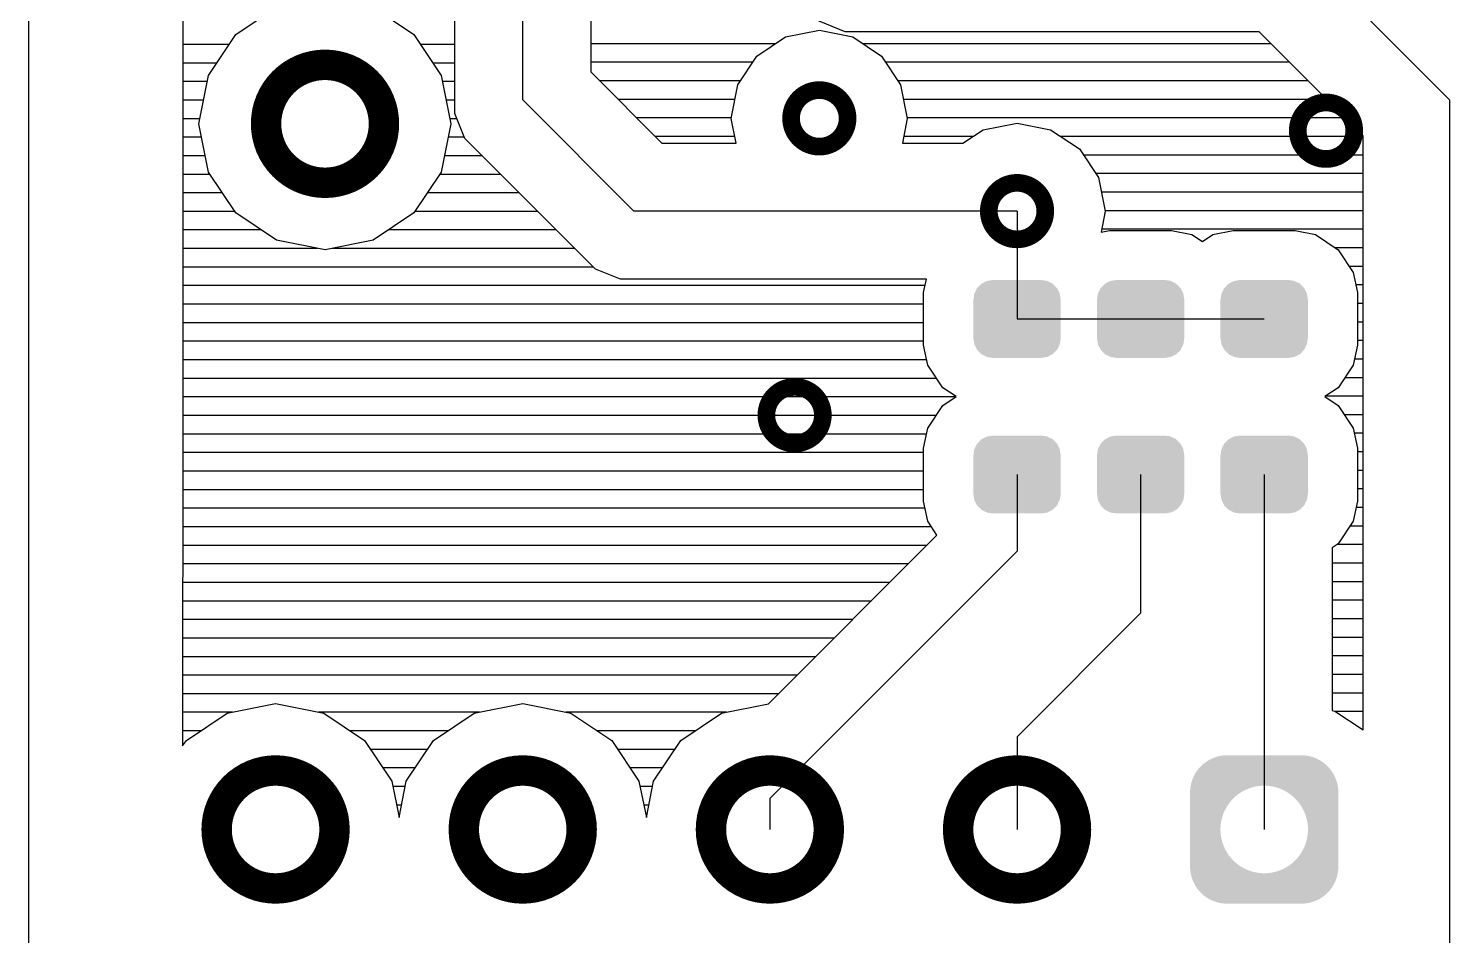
# Model space of a CAD drawing. Extents: x 295 to 953, y 10 to 290.
# Drawn here: x 580.48 to 609.69, y 95.38 to 114.01 of the extents above; entities that cross this region are included whole.
import ezdxf

# ---------------------------------------------------------------- set-up
doc = ezdxf.new("R2010")
doc.units = 0
doc.header["$LTSCALE"] = 5
doc.header["$MEASUREMENT"] = 0
doc.layers.get('0').update_dxf_attribs({"linetype": 'CONTINUOUS', "lineweight": 25})
doc.layers.add('130409_DV-DPH-A6_TOP', color=5, linetype='CONTINUOUS')

msp = doc.modelspace()

# ---------------------------------------------------------------- linework, layer by layer
for points, const_width in [([(585.362, 112.052, 1), (587.785, 112.052, 1)], 0.625), ([(596.153, 112.164, 1), (597.314, 112.164, 1)], 0.363), ([(606.567, 111.91, 1), (607.728, 111.91, 1)], 0.363), ([(600.217, 110.259, 1), (601.378, 110.259, 1)], 0.363), ([(595.645, 106.068, 1), (596.806, 106.068, 1)], 0.363), ([(584.346, 97.559, 1), (586.769, 97.559, 1)], 0.625), ([(589.426, 97.559, 1), (591.849, 97.559, 1)], 0.625), ([(594.506, 97.559, 1), (596.929, 97.559, 1)], 0.625), ([(599.586, 97.559, 1), (602.009, 97.559, 1)], 0.625)]:
    msp.add_lwpolyline(points, format="xyb", close=True, dxfattribs=dict(const_width=const_width))
for points in [[(599.923, 108.571), (599.972, 108.672), (601.674, 108.571), (601.621, 108.672)], [(599.972, 108.672), (599.982, 108.683), (601.621, 108.672), (601.615, 108.683)], [(599.982, 108.683), (600.06, 108.764), (601.615, 108.683), (601.533, 108.764)], [(600.06, 108.764), (600.075, 108.772), (601.533, 108.764), (601.525, 108.772)], [(600.075, 108.772), (600.172, 108.823), (601.525, 108.772), (601.419, 108.823)], [(600.172, 108.823), (600.196, 108.827), (601.419, 108.823), (601.41, 108.827)], [(600.196, 108.827), (600.297, 108.844), (601.41, 108.827), (601.298, 108.844)], [(602.463, 108.571), (602.512, 108.672), (604.214, 108.571), (604.161, 108.672)], [(602.512, 108.672), (602.522, 108.683), (604.161, 108.672), (604.155, 108.683)], [(602.522, 108.683), (602.6, 108.764), (604.155, 108.683), (604.073, 108.764)], [(602.6, 108.764), (602.615, 108.772), (604.073, 108.764), (604.065, 108.772)], [(602.615, 108.772), (602.712, 108.823), (604.065, 108.772), (603.959, 108.823)], [(602.712, 108.823), (602.736, 108.827), (603.959, 108.823), (603.95, 108.827)], [(602.736, 108.827), (602.837, 108.844), (603.95, 108.827), (603.838, 108.844)], [(605.003, 108.571), (605.052, 108.672), (606.754, 108.571), (606.701, 108.672)], [(605.052, 108.672), (605.062, 108.683), (606.701, 108.672), (606.695, 108.683)], [(605.062, 108.683), (605.14, 108.764), (606.695, 108.683), (606.613, 108.764)], [(605.14, 108.764), (605.155, 108.772), (606.613, 108.764), (606.605, 108.772)], [(605.155, 108.772), (605.252, 108.823), (606.605, 108.772), (606.499, 108.823)], [(605.252, 108.823), (605.276, 108.827), (606.499, 108.823), (606.49, 108.827)], [(605.276, 108.827), (605.377, 108.844), (606.49, 108.827), (606.378, 108.844)], [(599.898, 107.643), (599.898, 108.445), (601.697, 107.643), (601.697, 108.445)], [(599.901, 108.445), (599.917, 108.558), (601.694, 108.445), (601.676, 108.558)], [(599.917, 108.558), (599.923, 108.571), (601.676, 108.558), (601.674, 108.571)], [(602.438, 107.643), (602.438, 108.445), (604.237, 107.643), (604.237, 108.445)], [(602.441, 108.445), (602.457, 108.558), (604.234, 108.445), (604.216, 108.558)], [(602.457, 108.558), (602.463, 108.571), (604.216, 108.558), (604.214, 108.571)], [(604.978, 107.643), (604.978, 108.445), (606.777, 107.643), (606.777, 108.445)], [(604.981, 108.445), (604.997, 108.558), (606.774, 108.445), (606.756, 108.558)], [(604.997, 108.558), (605.003, 108.571), (606.756, 108.558), (606.754, 108.571)], [(599.919, 107.53), (599.901, 107.643), (601.678, 107.53), (601.694, 107.643)], [(599.921, 107.518), (599.919, 107.53), (601.672, 107.518), (601.678, 107.53)], [(599.974, 107.416), (599.921, 107.518), (601.623, 107.416), (601.672, 107.518)], [(602.459, 107.53), (602.441, 107.643), (604.218, 107.53), (604.234, 107.643)], [(602.461, 107.518), (602.459, 107.53), (604.212, 107.518), (604.218, 107.53)], [(602.514, 107.416), (602.461, 107.518), (604.163, 107.416), (604.212, 107.518)], [(604.999, 107.53), (604.981, 107.643), (606.758, 107.53), (606.774, 107.643)], [(605.001, 107.518), (604.999, 107.53), (606.752, 107.518), (606.758, 107.53)], [(605.054, 107.416), (605.001, 107.518), (606.703, 107.416), (606.752, 107.518)], [(599.98, 107.405), (599.974, 107.416), (601.613, 107.405), (601.623, 107.416)], [(600.063, 107.324), (599.98, 107.405), (601.535, 107.324), (601.613, 107.405)], [(600.071, 107.316), (600.063, 107.324), (601.52, 107.316), (601.535, 107.324)], [(600.176, 107.265), (600.071, 107.316), (601.423, 107.265), (601.52, 107.316)], [(600.185, 107.261), (600.176, 107.265), (601.399, 107.261), (601.423, 107.265)], [(600.297, 107.244), (600.185, 107.261), (601.298, 107.244), (601.399, 107.261)], [(602.52, 107.405), (602.514, 107.416), (604.153, 107.405), (604.163, 107.416)], [(602.603, 107.324), (602.52, 107.405), (604.075, 107.324), (604.153, 107.405)], [(602.611, 107.316), (602.603, 107.324), (604.06, 107.316), (604.075, 107.324)], [(602.716, 107.265), (602.611, 107.316), (603.963, 107.265), (604.06, 107.316)], [(602.725, 107.261), (602.716, 107.265), (603.939, 107.261), (603.963, 107.265)], [(602.837, 107.244), (602.725, 107.261), (603.838, 107.244), (603.939, 107.261)], [(605.06, 107.405), (605.054, 107.416), (606.693, 107.405), (606.703, 107.416)], [(605.143, 107.324), (605.06, 107.405), (606.615, 107.324), (606.693, 107.405)], [(605.151, 107.316), (605.143, 107.324), (606.6, 107.316), (606.615, 107.324)], [(605.256, 107.265), (605.151, 107.316), (606.503, 107.265), (606.6, 107.316)], [(605.265, 107.261), (605.256, 107.265), (606.479, 107.261), (606.503, 107.265)], [(605.377, 107.244), (605.265, 107.261), (606.378, 107.244), (606.479, 107.261)], [(599.923, 105.375), (599.972, 105.477), (601.674, 105.375), (601.621, 105.477)], [(599.972, 105.477), (599.982, 105.488), (601.621, 105.477), (601.615, 105.488)], [(599.982, 105.488), (600.06, 105.569), (601.615, 105.488), (601.533, 105.569)], [(600.06, 105.569), (600.075, 105.577), (601.533, 105.569), (601.525, 105.577)], [(600.075, 105.577), (600.172, 105.628), (601.525, 105.577), (601.419, 105.628)], [(600.172, 105.628), (600.196, 105.632), (601.419, 105.628), (601.41, 105.632)], [(600.196, 105.632), (600.297, 105.649), (601.41, 105.632), (601.298, 105.649)], [(602.463, 105.375), (602.512, 105.477), (604.214, 105.375), (604.161, 105.477)], [(602.512, 105.477), (602.522, 105.488), (604.161, 105.477), (604.155, 105.488)], [(602.522, 105.488), (602.6, 105.569), (604.155, 105.488), (604.073, 105.569)], [(602.6, 105.569), (602.615, 105.577), (604.073, 105.569), (604.065, 105.577)], [(602.615, 105.577), (602.712, 105.628), (604.065, 105.577), (603.959, 105.628)], [(602.712, 105.628), (602.736, 105.632), (603.959, 105.628), (603.95, 105.632)], [(602.736, 105.632), (602.837, 105.649), (603.95, 105.632), (603.838, 105.649)], [(605.003, 105.375), (605.052, 105.477), (606.754, 105.375), (606.701, 105.477)], [(605.052, 105.477), (605.062, 105.488), (606.701, 105.477), (606.695, 105.488)], [(605.062, 105.488), (605.14, 105.569), (606.695, 105.488), (606.613, 105.569)], [(605.14, 105.569), (605.155, 105.577), (606.613, 105.569), (606.605, 105.577)], [(605.155, 105.577), (605.252, 105.628), (606.605, 105.577), (606.499, 105.628)], [(605.252, 105.628), (605.276, 105.632), (606.499, 105.628), (606.49, 105.632)], [(605.276, 105.632), (605.377, 105.649), (606.49, 105.632), (606.378, 105.649)], [(599.898, 104.447), (599.898, 105.25), (601.697, 104.447), (601.697, 105.25)], [(599.901, 105.25), (599.917, 105.363), (601.694, 105.25), (601.676, 105.363)], [(599.917, 105.363), (599.923, 105.375), (601.676, 105.363), (601.674, 105.375)], [(602.438, 104.447), (602.438, 105.25), (604.237, 104.447), (604.237, 105.25)], [(602.441, 105.25), (602.457, 105.363), (604.234, 105.25), (604.216, 105.363)], [(602.457, 105.363), (602.463, 105.375), (604.216, 105.363), (604.214, 105.375)], [(604.978, 104.447), (604.978, 105.25), (606.777, 104.447), (606.777, 105.25)], [(604.981, 105.25), (604.997, 105.363), (606.774, 105.25), (606.756, 105.363)], [(604.997, 105.363), (605.003, 105.375), (606.756, 105.363), (606.754, 105.375)], [(599.919, 104.335), (599.901, 104.447), (601.678, 104.335), (601.694, 104.447)], [(599.921, 104.322), (599.919, 104.335), (601.672, 104.322), (601.678, 104.335)], [(599.974, 104.22), (599.921, 104.322), (601.623, 104.22), (601.672, 104.322)], [(602.459, 104.335), (602.441, 104.447), (604.218, 104.335), (604.234, 104.447)], [(602.461, 104.322), (602.459, 104.335), (604.212, 104.322), (604.218, 104.335)], [(602.514, 104.22), (602.461, 104.322), (604.163, 104.22), (604.212, 104.322)], [(604.999, 104.335), (604.981, 104.447), (606.758, 104.335), (606.774, 104.447)], [(605.001, 104.322), (604.999, 104.335), (606.752, 104.322), (606.758, 104.335)], [(605.054, 104.22), (605.001, 104.322), (606.703, 104.22), (606.752, 104.322)], [(599.98, 104.21), (599.974, 104.22), (601.613, 104.21), (601.623, 104.22)], [(600.063, 104.129), (599.98, 104.21), (601.535, 104.129), (601.613, 104.21)], [(600.071, 104.121), (600.063, 104.129), (601.52, 104.121), (601.535, 104.129)], [(600.176, 104.07), (600.071, 104.121), (601.423, 104.07), (601.52, 104.121)], [(600.185, 104.066), (600.176, 104.07), (601.399, 104.066), (601.423, 104.07)], [(600.297, 104.049), (600.185, 104.066), (601.298, 104.049), (601.399, 104.066)], [(602.52, 104.21), (602.514, 104.22), (604.153, 104.21), (604.163, 104.22)], [(602.603, 104.129), (602.52, 104.21), (604.075, 104.129), (604.153, 104.21)], [(602.611, 104.121), (602.603, 104.129), (604.06, 104.121), (604.075, 104.129)], [(602.716, 104.07), (602.611, 104.121), (603.963, 104.07), (604.06, 104.121)], [(602.725, 104.066), (602.716, 104.07), (603.939, 104.066), (603.963, 104.07)], [(602.837, 104.049), (602.725, 104.066), (603.838, 104.049), (603.939, 104.066)], [(605.06, 104.21), (605.054, 104.22), (606.693, 104.21), (606.703, 104.22)], [(605.143, 104.129), (605.06, 104.21), (606.615, 104.129), (606.693, 104.21)], [(605.151, 104.121), (605.143, 104.129), (606.6, 104.121), (606.615, 104.129)], [(605.256, 104.07), (605.151, 104.121), (606.503, 104.07), (606.6, 104.121)], [(605.265, 104.066), (605.256, 104.07), (606.479, 104.066), (606.503, 104.07)], [(605.377, 104.049), (605.265, 104.066), (606.378, 104.049), (606.479, 104.066)], [(604.792, 99.011), (604.819, 99.022), (606.962, 99.011), (606.938, 99.022)], [(604.819, 99.022), (604.843, 99.033), (606.938, 99.022), (606.91, 99.033)], [(604.843, 99.033), (604.871, 99.042), (606.91, 99.033), (606.886, 99.042)], [(604.871, 99.042), (604.896, 99.051), (606.886, 99.042), (606.857, 99.051)], [(604.896, 99.051), (604.924, 99.058), (606.857, 99.051), (606.833, 99.058)], [(604.924, 99.058), (604.95, 99.065), (606.833, 99.058), (606.803, 99.065)], [(604.95, 99.065), (604.98, 99.07), (606.803, 99.065), (606.778, 99.07)], [(604.98, 99.07), (605.005, 99.075), (606.778, 99.07), (606.747, 99.075)], [(605.005, 99.075), (605.036, 99.078), (606.747, 99.075), (606.723, 99.078)], [(605.036, 99.078), (605.06, 99.081), (606.723, 99.078), (606.688, 99.081)], [(605.06, 99.081), (605.101, 99.082), (606.688, 99.081), (606.668, 99.082)], [(605.101, 99.082), (605.116, 99.083), (606.668, 99.082), (606.64, 99.083)], [(604.465, 98.718), (604.481, 98.741), (607.289, 98.718), (607.275, 98.741)], [(604.481, 98.741), (604.496, 98.765), (607.275, 98.741), (607.259, 98.765)], [(604.496, 98.765), (604.513, 98.787), (607.259, 98.765), (607.243, 98.787)], [(604.513, 98.787), (604.53, 98.809), (607.243, 98.787), (607.224, 98.809)], [(604.53, 98.809), (604.549, 98.829), (607.224, 98.809), (607.207, 98.829)], [(604.549, 98.829), (604.567, 98.85), (607.207, 98.829), (607.187, 98.85)], [(604.567, 98.85), (604.587, 98.869), (607.187, 98.85), (607.169, 98.869)], [(604.587, 98.869), (604.607, 98.889), (607.169, 98.869), (607.147, 98.889)], [(604.607, 98.889), (604.629, 98.907), (607.147, 98.889), (607.127, 98.907)], [(604.629, 98.907), (604.65, 98.924), (607.127, 98.907), (607.104, 98.924)], [(604.65, 98.924), (604.673, 98.941), (607.104, 98.924), (607.083, 98.941)], [(604.673, 98.941), (604.695, 98.957), (607.083, 98.941), (607.059, 98.957)], [(604.695, 98.957), (604.719, 98.971), (607.059, 98.957), (607.037, 98.971)], [(604.719, 98.971), (604.743, 98.986), (607.037, 98.971), (607.011, 98.986)], [(604.743, 98.986), (604.768, 98.999), (607.011, 98.986), (606.988, 98.999)], [(604.768, 98.999), (604.792, 99.011), (606.988, 98.999), (606.962, 99.011)], [(604.362, 98.431), (604.364, 98.444), (605.66, 98.431), (605.719, 98.444)], [(604.364, 98.444), (604.365, 98.453), (605.719, 98.444), (605.779, 98.453)], [(604.365, 98.453), (604.366, 98.457), (605.779, 98.453), (605.839, 98.457)], [(604.366, 98.46), (604.372, 98.487), (607.388, 98.46), (607.383, 98.487)], [(604.366, 98.458), (604.366, 98.46), (607.389, 98.458), (607.388, 98.46)], [(604.366, 98.457), (604.366, 98.458), (605.839, 98.457), (605.9, 98.458)], [(604.372, 98.487), (604.378, 98.514), (607.383, 98.487), (607.376, 98.514)], [(604.378, 98.514), (604.386, 98.54), (607.376, 98.514), (607.369, 98.54)], [(604.386, 98.54), (604.394, 98.567), (607.369, 98.54), (607.36, 98.567)], [(604.394, 98.567), (604.404, 98.593), (607.36, 98.567), (607.351, 98.593)], [(604.404, 98.593), (604.414, 98.619), (607.351, 98.593), (607.34, 98.619)], [(604.414, 98.619), (604.426, 98.644), (607.34, 98.619), (607.33, 98.644)], [(604.426, 98.644), (604.438, 98.67), (607.33, 98.644), (607.317, 98.67)], [(604.438, 98.67), (604.452, 98.694), (607.317, 98.67), (607.304, 98.694)], [(604.452, 98.694), (604.465, 98.718), (607.304, 98.694), (607.289, 98.718)], [(605.96, 98.454), (605.9, 98.458), (607.389, 98.454), (607.389, 98.458)], [(606.02, 98.447), (605.96, 98.454), (607.391, 98.447), (607.389, 98.454)], [(606.079, 98.435), (606.02, 98.447), (607.393, 98.435), (607.391, 98.447)], [(604.354, 98.349), (604.356, 98.37), (605.449, 98.349), (605.49, 98.37)], [(604.354, 98.342), (604.354, 98.349), (605.436, 98.342), (605.449, 98.349)], [(604.354, 98.321), (604.354, 98.342), (605.401, 98.321), (605.436, 98.342)], [(604.354, 98.311), (604.354, 98.321), (605.384, 98.311), (605.401, 98.321)], [(604.354, 98.276), (604.354, 98.311), (605.335, 98.276), (605.384, 98.311)], [(604.354, 98.238), (604.354, 98.276), (605.288, 98.238), (605.335, 98.276)], [(604.354, 98.197), (604.354, 98.238), (605.244, 98.197), (605.288, 98.238)], [(604.354, 98.153), (604.354, 98.197), (605.202, 98.153), (605.244, 98.197)], [(604.354, 98.106), (604.354, 98.153), (605.164, 98.106), (605.202, 98.153)], [(604.356, 98.37), (604.357, 98.394), (605.49, 98.37), (605.545, 98.394)], [(604.357, 98.394), (604.358, 98.405), (605.545, 98.394), (605.574, 98.405)], [(604.358, 98.405), (604.36, 98.415), (605.574, 98.405), (605.602, 98.415)], [(604.36, 98.415), (604.362, 98.431), (605.602, 98.415), (605.66, 98.431)], [(606.092, 98.432), (606.079, 98.435), (607.393, 98.432), (607.393, 98.435)], [(606.138, 98.42), (606.092, 98.432), (607.395, 98.42), (607.393, 98.432)], [(606.195, 98.4), (606.138, 98.42), (607.397, 98.4), (607.395, 98.42)], [(606.251, 98.377), (606.195, 98.4), (607.399, 98.377), (607.397, 98.4)], [(606.252, 98.377), (606.251, 98.377), (607.4, 98.377), (607.399, 98.377)], [(606.305, 98.35), (606.252, 98.377), (607.4, 98.35), (607.4, 98.377)], [(606.355, 98.321), (606.305, 98.35), (607.402, 98.321), (607.4, 98.35)], [(606.357, 98.32), (606.355, 98.321), (607.402, 98.32), (607.402, 98.321)], [(606.407, 98.286), (606.357, 98.32), (607.402, 98.286), (607.402, 98.32)], [(606.455, 98.249), (606.407, 98.286), (607.402, 98.249), (607.402, 98.286)], [(606.5, 98.208), (606.455, 98.249), (607.402, 98.208), (607.402, 98.249)], [(606.542, 98.165), (606.5, 98.208), (607.402, 98.165), (607.402, 98.208)], [(606.581, 98.119), (606.542, 98.165), (607.402, 98.119), (607.402, 98.165)], [(604.354, 98.057), (604.354, 98.106), (605.129, 98.057), (605.164, 98.106)], [(604.354, 98.005), (604.354, 98.057), (605.097, 98.005), (605.129, 98.057)], [(604.354, 97.952), (604.354, 98.005), (605.069, 97.952), (605.097, 98.005)], [(604.354, 97.897), (604.354, 97.952), (605.044, 97.897), (605.069, 97.952)], [(604.354, 97.84), (604.354, 97.897), (605.023, 97.84), (605.044, 97.897)], [(606.617, 98.07), (606.581, 98.119), (607.402, 98.07), (607.402, 98.119)], [(606.65, 98.02), (606.617, 98.07), (607.402, 98.02), (607.402, 98.07)], [(606.679, 97.967), (606.65, 98.02), (607.402, 97.967), (607.402, 98.02)], [(606.705, 97.912), (606.679, 97.967), (607.402, 97.912), (607.402, 97.967)], [(606.726, 97.856), (606.705, 97.912), (607.402, 97.856), (607.402, 97.912)], [(606.744, 97.798), (606.726, 97.856), (607.402, 97.798), (607.402, 97.856)], [(604.354, 97.782), (604.354, 97.84), (605.006, 97.782), (605.023, 97.84)], [(604.354, 97.723), (604.354, 97.782), (604.993, 97.723), (605.006, 97.782)], [(604.354, 97.663), (604.354, 97.723), (604.984, 97.663), (604.993, 97.723)], [(604.354, 97.603), (604.354, 97.663), (604.979, 97.603), (604.984, 97.663)], [(604.354, 97.559), (604.354, 97.603), (604.978, 97.559), (604.979, 97.603)], [(606.758, 97.739), (606.744, 97.798), (607.402, 97.739), (607.402, 97.798)], [(606.769, 97.68), (606.758, 97.739), (607.402, 97.68), (607.402, 97.739)], [(606.775, 97.619), (606.769, 97.68), (607.402, 97.619), (607.402, 97.68)], [(606.777, 97.559), (606.775, 97.619), (607.402, 97.559), (607.402, 97.619)], [(604.354, 97.499), (604.354, 97.559), (604.98, 97.499), (604.978, 97.559)], [(604.354, 97.438), (604.354, 97.499), (604.987, 97.438), (604.98, 97.499)], [(604.354, 97.379), (604.354, 97.438), (604.997, 97.379), (604.987, 97.438)], [(604.354, 97.32), (604.354, 97.379), (605.011, 97.32), (604.997, 97.379)], [(604.354, 97.262), (604.354, 97.32), (605.029, 97.262), (605.011, 97.32)], [(606.711, 97.221), (606.732, 97.278), (607.402, 97.221), (607.402, 97.278)], [(606.732, 97.278), (606.749, 97.336), (607.402, 97.278), (607.402, 97.336)], [(606.749, 97.336), (606.762, 97.395), (607.402, 97.336), (607.402, 97.395)], [(606.762, 97.395), (606.771, 97.455), (607.402, 97.395), (607.402, 97.455)], [(606.771, 97.455), (606.776, 97.515), (607.402, 97.455), (607.402, 97.515)], [(606.776, 97.515), (606.777, 97.559), (607.402, 97.515), (607.402, 97.559)], [(604.354, 97.206), (604.354, 97.262), (605.051, 97.206), (605.029, 97.262)], [(604.354, 97.151), (604.354, 97.206), (605.076, 97.151), (605.051, 97.206)], [(604.354, 97.098), (604.354, 97.151), (605.105, 97.098), (605.076, 97.151)], [(604.354, 97.048), (604.354, 97.098), (605.138, 97.048), (605.105, 97.098)], [(604.354, 96.999), (604.354, 97.048), (605.174, 96.999), (605.138, 97.048)], [(604.354, 96.953), (604.354, 96.999), (605.213, 96.953), (605.174, 96.999)], [(606.553, 96.965), (606.591, 97.012), (607.402, 96.965), (607.402, 97.012)], [(606.591, 97.012), (606.626, 97.061), (607.402, 97.012), (607.402, 97.061)], [(606.626, 97.061), (606.658, 97.113), (607.402, 97.061), (607.402, 97.113)], [(606.658, 97.113), (606.686, 97.166), (607.402, 97.113), (607.402, 97.166)], [(606.686, 97.166), (606.711, 97.221), (607.402, 97.166), (607.402, 97.221)], [(604.354, 96.91), (604.354, 96.953), (605.255, 96.91), (605.213, 96.953)], [(604.354, 96.869), (604.354, 96.91), (605.301, 96.869), (605.255, 96.91)], [(604.354, 96.832), (604.354, 96.869), (605.348, 96.832), (605.301, 96.869)], [(604.354, 96.798), (604.354, 96.832), (605.398, 96.798), (605.348, 96.832)], [(604.354, 96.797), (604.354, 96.798), (605.4, 96.797), (605.398, 96.798)], [(604.355, 96.768), (604.354, 96.797), (605.45, 96.768), (605.4, 96.797)], [(604.356, 96.741), (604.355, 96.768), (605.503, 96.741), (605.45, 96.768)], [(604.358, 96.718), (604.356, 96.741), (605.56, 96.718), (605.504, 96.741)], [(604.356, 96.741), (604.356, 96.741), (605.504, 96.741), (605.503, 96.741)], [(604.36, 96.698), (604.358, 96.718), (605.618, 96.698), (605.56, 96.718)], [(604.362, 96.686), (604.36, 96.698), (605.663, 96.686), (605.618, 96.698)], [(604.362, 96.683), (604.362, 96.686), (605.676, 96.683), (605.663, 96.686)], [(606.036, 96.674), (606.095, 96.687), (607.391, 96.674), (607.393, 96.687)], [(606.095, 96.687), (606.153, 96.703), (607.393, 96.687), (607.395, 96.703)], [(606.153, 96.703), (606.181, 96.713), (607.395, 96.703), (607.397, 96.713)], [(606.181, 96.713), (606.21, 96.724), (607.397, 96.713), (607.398, 96.724)], [(606.21, 96.724), (606.266, 96.748), (607.398, 96.724), (607.399, 96.748)], [(606.266, 96.748), (606.306, 96.769), (607.399, 96.748), (607.401, 96.769)], [(606.306, 96.769), (606.319, 96.776), (607.401, 96.769), (607.401, 96.776)], [(606.319, 96.776), (606.354, 96.797), (607.401, 96.776), (607.402, 96.797)], [(606.354, 96.797), (606.371, 96.807), (607.402, 96.797), (607.402, 96.807)], [(606.371, 96.807), (606.42, 96.842), (607.402, 96.807), (607.402, 96.842)], [(606.42, 96.842), (606.467, 96.88), (607.402, 96.842), (607.402, 96.88)], [(606.467, 96.88), (606.511, 96.921), (607.402, 96.88), (607.402, 96.921)], [(606.511, 96.921), (606.553, 96.965), (607.402, 96.921), (607.402, 96.965)], [(604.364, 96.671), (604.362, 96.683), (605.735, 96.671), (605.676, 96.683)], [(604.366, 96.664), (604.364, 96.671), (605.795, 96.664), (605.735, 96.671)], [(604.366, 96.66), (604.366, 96.664), (605.856, 96.66), (605.795, 96.664)], [(604.367, 96.658), (604.366, 96.66), (607.389, 96.658), (607.389, 96.66)], [(604.372, 96.631), (604.367, 96.658), (607.383, 96.631), (607.389, 96.658)], [(604.379, 96.604), (604.372, 96.631), (607.377, 96.604), (607.383, 96.631)], [(604.386, 96.578), (604.379, 96.604), (607.369, 96.578), (607.377, 96.604)], [(604.395, 96.551), (604.386, 96.578), (607.361, 96.551), (607.369, 96.578)], [(604.404, 96.525), (604.395, 96.551), (607.351, 96.525), (607.361, 96.551)], [(604.415, 96.499), (604.404, 96.525), (607.341, 96.499), (607.351, 96.525)], [(604.426, 96.474), (604.415, 96.499), (607.329, 96.474), (607.341, 96.499)], [(604.439, 96.448), (604.426, 96.474), (607.317, 96.448), (607.329, 96.474)], [(604.451, 96.424), (604.439, 96.448), (607.304, 96.424), (607.317, 96.448)], [(604.466, 96.4), (604.451, 96.424), (607.29, 96.4), (607.304, 96.424)], [(604.48, 96.377), (604.466, 96.4), (607.275, 96.377), (607.29, 96.4)], [(605.856, 96.66), (605.916, 96.661), (607.389, 96.66), (607.389, 96.661)], [(605.916, 96.661), (605.976, 96.665), (607.389, 96.661), (607.39, 96.665)], [(605.976, 96.665), (606.036, 96.674), (607.39, 96.665), (607.391, 96.674)], [(604.497, 96.353), (604.48, 96.377), (607.259, 96.353), (607.275, 96.377)], [(604.512, 96.331), (604.497, 96.353), (607.242, 96.331), (607.259, 96.353)], [(604.531, 96.309), (604.512, 96.331), (607.225, 96.309), (607.242, 96.331)], [(604.548, 96.289), (604.531, 96.309), (607.207, 96.289), (607.225, 96.309)], [(604.568, 96.268), (604.548, 96.289), (607.188, 96.268), (607.207, 96.289)], [(604.587, 96.249), (604.568, 96.268), (607.168, 96.249), (607.188, 96.268)], [(604.608, 96.229), (604.587, 96.249), (607.148, 96.229), (607.168, 96.249)], [(604.628, 96.211), (604.608, 96.229), (607.126, 96.211), (607.148, 96.229)], [(604.651, 96.194), (604.628, 96.211), (607.105, 96.194), (607.126, 96.211)], [(604.672, 96.177), (604.651, 96.194), (607.082, 96.177), (607.105, 96.194)], [(604.696, 96.161), (604.672, 96.177), (607.06, 96.161), (607.082, 96.177)], [(604.718, 96.147), (604.696, 96.161), (607.036, 96.147), (607.06, 96.161)], [(604.744, 96.132), (604.718, 96.147), (607.012, 96.132), (607.036, 96.147)], [(604.767, 96.119), (604.744, 96.132), (606.987, 96.119), (607.012, 96.132)], [(604.793, 96.107), (604.767, 96.119), (606.963, 96.107), (606.987, 96.119)], [(604.817, 96.096), (604.793, 96.107), (606.937, 96.096), (606.963, 96.107)], [(604.845, 96.085), (604.817, 96.096), (606.912, 96.085), (606.937, 96.096)], [(604.869, 96.076), (604.845, 96.085), (606.884, 96.076), (606.912, 96.085)], [(604.898, 96.067), (604.869, 96.076), (606.859, 96.067), (606.884, 96.076)], [(604.922, 96.06), (604.898, 96.067), (606.831, 96.06), (606.859, 96.067)], [(604.952, 96.053), (604.922, 96.06), (606.805, 96.053), (606.831, 96.06)], [(604.977, 96.048), (604.952, 96.053), (606.776, 96.048), (606.805, 96.053)], [(605.008, 96.043), (604.977, 96.048), (606.75, 96.043), (606.776, 96.048)], [(605.032, 96.04), (605.008, 96.043), (606.719, 96.04), (606.75, 96.043)], [(605.067, 96.037), (605.032, 96.04), (606.695, 96.037), (606.719, 96.04)], [(605.087, 96.036), (605.067, 96.037), (606.654, 96.036), (606.695, 96.037)], [(605.116, 96.035), (605.087, 96.036), (606.64, 96.035), (606.654, 96.036)]]:
    msp.add_solid(points)
at = {"layer": '130409_DV-DPH-A6_TOP', "color": 7}
for p, q in [((580.478, 263.995), (580.478, 75.999)), ((580.478, 263.995), (580.478, 75.999)), ((592.035, 143.934), (592.035, 113.119)), ((583.653, 143.66), (583.653, 106.195)), ((590.638, 112.545), (590.638, 143.66)), ((589.241, 112.819), (589.241, 143.081)), ((606.513, 115.72), (609.688, 112.545)), ((584.74, 113.886), (585.578, 114.445)), ((587.564, 114.445), (588.402, 113.886)), ((597.267, 113.942), (596.612, 114.211)), ((596.038, 113.835), (596.734, 113.972)), ((596.734, 113.972), (597.424, 113.835)), ((605.776, 113.942), (597.267, 113.942)), ((607.91, 111.808), (605.776, 113.942)), ((583.653, 113.688), (584.608, 113.688)), ((584.181, 113.043), (584.74, 113.886)), ((588.402, 113.886), (588.961, 113.043)), ((588.534, 113.688), (589.241, 113.688)), ((592.035, 113.703), (595.839, 113.703)), ((595.448, 113.444), (596.038, 113.835)), ((597.424, 113.835), (598.014, 113.444)), ((597.623, 113.703), (606.01, 113.703)), ((595.057, 112.855), (595.448, 113.444)), ((598.014, 113.444), (598.405, 112.855)), ((583.653, 113.307), (584.354, 113.307)), ((583.983, 112.052), (584.181, 113.043)), ((588.788, 113.307), (589.241, 113.307)), ((588.961, 113.043), (589.159, 112.052)), ((592.035, 113.322), (595.372, 113.322)), ((592.035, 113.119), (593.498, 111.656)), ((598.09, 113.322), (606.391, 113.322)), ((583.653, 112.926), (584.155, 112.926)), ((588.987, 112.926), (589.241, 112.926)), ((589.241, 112.266), (589.241, 112.819)), ((592.212, 112.941), (595.113, 112.941)), ((594.92, 112.164), (595.057, 112.855)), ((598.349, 112.941), (606.772, 112.941)), ((598.405, 112.855), (598.542, 112.164)), ((583.653, 112.545), (584.079, 112.545)), ((589.063, 112.545), (589.241, 112.545)), ((592.924, 110.259), (590.638, 112.545)), ((592.593, 112.56), (594.996, 112.56)), ((598.466, 112.56), (607.153, 112.56)), ((609.688, 112.545), (609.688, 76.35)), ((589.449, 111.753), (589.241, 112.266)), ((592.974, 112.179), (594.92, 112.179)), ((598.542, 112.179), (607.534, 112.179)), ((583.653, 112.164), (584.003, 112.164)), ((584.181, 111.062), (583.983, 112.052)), ((589.159, 112.052), (588.961, 111.062)), ((589.139, 112.164), (589.281, 112.164)), ((595.022, 111.656), (594.92, 112.164)), ((598.542, 112.164), (598.44, 111.656)), ((599.685, 111.656), (600.102, 111.93)), ((600.102, 111.93), (600.798, 112.067)), ((600.798, 112.067), (601.488, 111.93)), ((601.488, 111.93), (602.078, 111.539)), ((583.653, 111.783), (584.034, 111.783)), ((589.108, 111.783), (589.439, 111.783)), ((589.845, 111.356), (589.449, 111.753)), ((593.355, 111.798), (594.991, 111.798)), ((593.498, 111.656), (595.022, 111.656)), ((598.44, 111.656), (599.685, 111.656)), ((598.471, 111.798), (599.903, 111.798)), ((601.687, 111.798), (607.91, 111.798)), ((607.91, 99.606), (607.91, 111.808)), ((583.653, 111.402), (584.11, 111.402)), ((589.032, 111.402), (589.804, 111.402)), ((591.735, 109.467), (589.845, 111.356)), ((602.078, 111.539), (602.469, 110.95)), ((602.154, 111.417), (607.91, 111.417)), ((583.653, 111.021), (584.206, 111.021)), ((584.74, 110.223), (584.181, 111.062)), ((588.961, 111.062), (588.402, 110.223)), ((588.936, 111.021), (590.185, 111.021)), ((602.413, 111.036), (607.91, 111.036)), ((602.469, 110.95), (602.606, 110.259)), ((583.653, 110.64), (584.46, 110.64)), ((588.682, 110.64), (590.566, 110.64)), ((602.53, 110.655), (607.91, 110.655)), ((583.653, 110.259), (584.719, 110.259)), ((585.578, 109.66), (584.74, 110.223)), ((588.402, 110.223), (587.564, 109.66)), ((588.423, 110.259), (590.947, 110.259)), ((600.798, 110.259), (592.924, 110.259)), ((600.798, 110.259), (600.798, 108.044)), ((602.606, 110.259), (602.525, 109.827)), ((602.606, 110.274), (607.91, 110.274)), ((583.653, 109.878), (585.258, 109.878)), ((587.884, 109.878), (591.328, 109.878)), ((602.525, 109.827), (602.697, 109.863)), ((602.535, 109.893), (607.91, 109.893)), ((602.697, 109.863), (603.973, 109.863)), ((603.973, 109.863), (604.389, 109.781)), ((604.821, 109.781), (605.237, 109.863)), ((605.237, 109.863), (606.513, 109.863)), ((606.513, 109.863), (606.929, 109.781)), ((586.574, 109.467), (585.578, 109.66)), ((587.564, 109.66), (586.574, 109.467)), ((604.389, 109.781), (604.608, 109.634)), ((604.608, 109.634), (604.821, 109.781)), ((606.929, 109.781), (607.396, 109.467)), ((583.653, 109.497), (586.416, 109.497)), ((586.726, 109.497), (591.709, 109.497)), ((592.131, 109.07), (591.735, 109.467)), ((607.325, 109.512), (607.91, 109.512)), ((607.396, 109.467), (607.706, 108.999)), ((583.653, 109.116), (592.09, 109.116)), ((592.644, 108.862), (592.131, 109.07)), ((607.62, 109.131), (607.91, 109.131)), ((607.706, 108.999), (607.793, 108.588)), ((583.653, 108.735), (598.908, 108.735)), ((598.933, 108.862), (592.644, 108.862)), ((598.877, 108.588), (598.933, 108.862)), ((607.757, 108.75), (607.91, 108.75)), ((598.877, 107.506), (598.877, 108.588)), ((607.793, 108.588), (607.793, 107.506)), ((607.793, 108.369), (607.91, 108.369)), ((583.653, 108.354), (598.877, 108.354)), ((583.653, 107.973), (598.877, 107.973)), ((600.798, 108.044), (603.338, 108.044)), ((603.338, 108.044), (605.878, 108.044)), ((607.793, 107.988), (607.91, 107.988)), ((583.653, 107.592), (598.877, 107.592)), ((598.964, 107.094), (598.877, 107.506)), ((607.793, 107.506), (607.706, 107.094)), ((607.793, 107.607), (607.91, 107.607)), ((583.653, 107.211), (598.938, 107.211)), ((607.737, 107.226), (607.91, 107.226)), ((599.274, 106.627), (598.964, 107.094)), ((607.706, 107.094), (607.396, 106.627)), ((583.653, 106.83), (599.141, 106.83)), ((599.543, 106.449), (599.274, 106.627)), ((607.396, 106.627), (607.127, 106.449)), ((607.544, 106.845), (607.91, 106.845)), ((583.653, 106.449), (599.543, 106.449)), ((599.274, 106.266), (599.543, 106.449)), ((607.127, 106.449), (607.396, 106.266)), ((607.158, 106.464), (607.91, 106.464)), ((583.653, 106.195), (583.647, 99.276)), ((583.647, 106.068), (599.141, 106.068)), ((598.964, 105.799), (599.274, 106.266)), ((607.396, 106.266), (607.706, 105.799)), ((607.518, 106.083), (607.91, 106.083)), ((598.877, 105.387), (598.964, 105.799)), ((607.706, 105.799), (607.793, 105.387)), ((583.647, 105.687), (598.938, 105.687)), ((607.727, 105.702), (607.91, 105.702)), ((583.647, 105.306), (598.877, 105.306)), ((598.877, 104.305), (598.877, 105.387)), ((607.793, 105.387), (607.793, 104.305)), ((607.793, 105.321), (607.91, 105.321)), ((583.647, 104.925), (598.877, 104.925)), ((607.793, 104.94), (607.91, 104.94)), ((600.798, 104.849), (600.798, 103.274)), ((603.338, 104.849), (603.338, 102.004)), ((605.878, 104.849), (605.878, 97.559)), ((583.647, 104.544), (598.877, 104.544)), ((598.964, 103.894), (598.877, 104.305)), ((607.793, 104.305), (607.706, 103.894)), ((607.793, 104.559), (607.91, 104.559)), ((583.647, 104.163), (598.908, 104.163)), ((607.767, 104.178), (607.91, 104.178)), ((583.647, 103.782), (599.04, 103.782)), ((599.152, 103.604), (598.964, 103.894)), ((607.706, 103.894), (607.396, 103.426)), ((607.645, 103.797), (607.91, 103.797)), ((595.687, 100.14), (599.152, 103.604)), ((607.396, 103.426), (607.275, 103.345)), ((607.386, 103.416), (607.91, 103.416)), ((583.647, 103.401), (598.948, 103.401)), ((600.798, 103.274), (595.718, 98.194)), ((607.275, 103.345), (607.275, 100.002)), ((583.647, 103.02), (598.567, 103.02)), ((607.275, 103.035), (607.91, 103.035)), ((583.647, 102.639), (598.186, 102.639)), ((607.275, 102.654), (607.91, 102.654)), ((583.647, 102.258), (597.805, 102.258)), ((607.275, 102.273), (607.91, 102.273)), ((603.338, 102.004), (600.798, 99.464)), ((583.647, 101.877), (597.424, 101.877)), ((607.275, 101.892), (607.91, 101.892)), ((583.647, 101.496), (597.043, 101.496)), ((607.275, 101.511), (607.91, 101.511)), ((583.647, 101.115), (596.662, 101.115)), ((607.275, 101.13), (607.91, 101.13)), ((583.647, 100.734), (596.281, 100.734)), ((607.275, 100.749), (607.91, 100.749)), ((583.647, 100.353), (595.9, 100.353)), ((607.275, 100.368), (607.91, 100.368)), ((583.647, 99.972), (584.669, 99.972)), ((583.724, 99.388), (584.562, 99.947)), ((584.562, 99.947), (585.558, 100.145)), ((585.558, 100.145), (586.548, 99.947)), ((586.441, 99.972), (589.749, 99.972)), ((586.548, 99.947), (587.386, 99.388)), ((588.804, 99.388), (589.642, 99.947)), ((589.642, 99.947), (590.638, 100.145)), ((590.638, 100.145), (591.628, 99.947)), ((591.521, 99.972), (594.829, 99.972)), ((591.628, 99.947), (592.466, 99.388)), ((593.884, 99.388), (594.722, 99.947)), ((594.722, 99.947), (595.687, 100.14)), ((607.275, 100.002), (607.33, 99.992)), ((607.33, 99.992), (607.91, 99.606)), ((607.336, 99.987), (607.91, 99.987)), ((583.647, 99.591), (584.023, 99.591)), ((583.647, 99.276), (583.724, 99.388)), ((587.087, 99.591), (589.103, 99.591)), ((587.386, 99.388), (587.945, 98.55)), ((588.245, 98.55), (588.804, 99.388)), ((592.167, 99.591), (594.183, 99.591)), ((592.466, 99.388), (593.025, 98.55)), ((593.325, 98.55), (593.884, 99.388)), ((600.798, 99.464), (600.798, 97.559)), ((587.508, 99.21), (588.682, 99.21)), ((592.588, 99.21), (593.762, 99.21)), ((587.762, 98.829), (588.428, 98.829)), ((592.842, 98.829), (593.508, 98.829)), ((587.945, 98.55), (588.098, 97.808)), ((587.965, 98.448), (588.225, 98.448)), ((588.098, 97.808), (588.245, 98.55)), ((593.025, 98.55), (593.178, 97.808)), ((593.045, 98.448), (593.305, 98.448)), ((593.178, 97.808), (593.325, 98.55)), ((595.718, 98.194), (595.718, 97.559)), ((588.042, 98.067), (588.148, 98.067)), ((593.122, 98.067), (593.228, 98.067))]:
    msp.add_line(p, q, dxfattribs=at)

doc.saveas('drawing.dxf')
